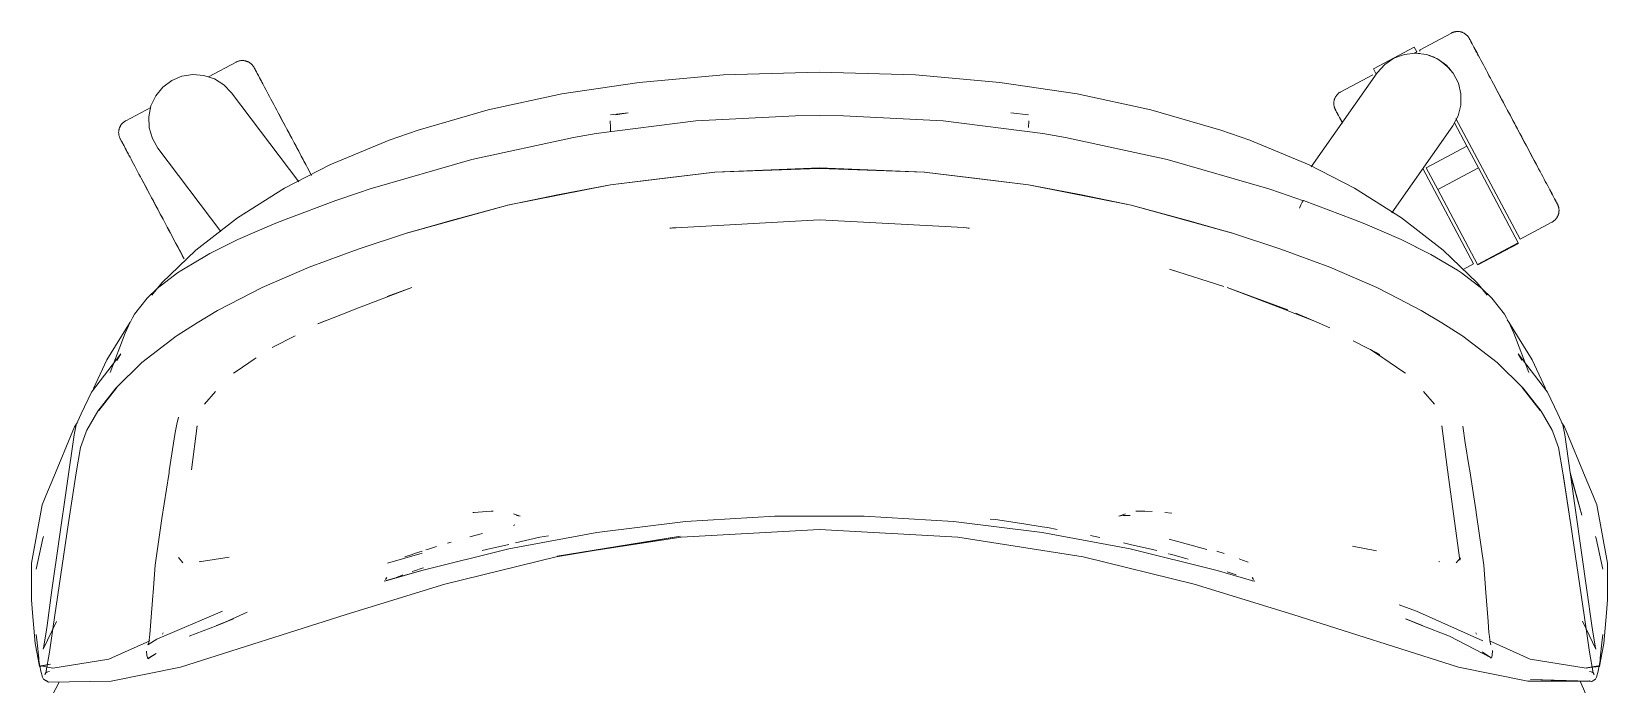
# Model space of a CAD drawing. Header units: millimetres. Extents: x 155927 to 326028, y -36033 to 97293.
# Drawn here: x 157696.8 to 158174.6, y 16228.2 to 16426.5 of the extents above; entities that cross this region are included whole.
import ezdxf

# ---------------------------------------------------------------- set-up
doc = ezdxf.new("R2010")
doc.units = ezdxf.units.MM
doc.header["$MEASUREMENT"] = 0
doc.layers.add('G-IMPT', color=8, linetype='CONTINUOUS', lineweight=9)
doc.layers.add('I-FURN', color=8, linetype='CONTINUOUS', lineweight=9)

msp = doc.modelspace()

# ---------------------------------------------------------------- linework, layer by layer
at = {"layer": 'G-IMPT'}
for p, q in [((157880.99, 16411.03), (157857.57, 16407.54)), ((157906.56, 16413.29), (157880.99, 16411.03)), ((157935.7, 16414.14), (157906.56, 16413.29)), ((157964.84, 16413.29), (157935.7, 16414.14)), ((157990.41, 16411.03), (157964.84, 16413.29)), ((158013.83, 16407.54), (157990.41, 16411.03)), ((157835.2, 16402.73), (157857.57, 16407.54)), ((158036.19, 16402.73), (158013.83, 16407.54)), ((157813.96, 16396.55), (157835.2, 16402.73)), ((157872.28, 16401.13), (157877.7, 16401.78)), ((157873.93, 16401.21), (157877.7, 16401.78)), ((157928.39, 16400.91), (157898.18, 16399.3)), ((157928.39, 16400.91), (157935.7, 16401.01)), ((157943.01, 16400.91), (157935.7, 16401.01)), ((157943.01, 16400.91), (157973.21, 16399.3)), ((157999.11, 16401.13), (157993.7, 16401.78)), ((158057.44, 16396.55), (158036.19, 16402.73)), ((157805.23, 16393.48), (157813.96, 16396.55)), ((157898.18, 16399.3), (157868.01, 16395.48)), ((157872.25, 16399.37), (157872.33, 16397.28)), ((157872.25, 16399.37), (157872.25, 16399.26)), ((157872.37, 16396.03), (157872.33, 16397.28)), ((157973.21, 16399.3), (158003.38, 16395.48)), ((157999.07, 16397.28), (157999.14, 16399.37)), ((157999.14, 16399.37), (157999.14, 16399.26)), ((158057.44, 16396.55), (158066.17, 16393.48)), ((157805.23, 16393.48), (157787.25, 16385.96)), ((157861.09, 16394.3), (157830.3, 16387.63)), ((157868.01, 16395.48), (157861.09, 16394.3)), ((158003.38, 16395.48), (158010.3, 16394.3)), ((158041.09, 16387.63), (158010.3, 16394.3)), ((158066.17, 16393.48), (158084.14, 16385.96)), ((157799.48, 16378.69), (157830.3, 16387.63)), ((158041.09, 16387.63), (158071.92, 16378.69)), ((157787.25, 16385.96), (157773.48, 16378.87)), ((157903.88, 16383.77), (157872.29, 16379.94)), ((157903.92, 16383.73), (157872.37, 16379.95)), ((157887.84, 16381.89), (157872.37, 16379.95)), ((157887.84, 16381.89), (157903.92, 16383.73)), ((157935.7, 16385.1), (157903.88, 16383.77)), ((157903.92, 16383.73), (157935.7, 16384.87)), ((157903.92, 16383.73), (157918.82, 16384.41)), ((157918.82, 16384.41), (157935.7, 16384.87)), ((157967.52, 16383.77), (157935.7, 16385.1)), ((157952.58, 16384.41), (157935.7, 16384.87)), ((157967.48, 16383.73), (157935.7, 16384.87)), ((157952.58, 16384.41), (157967.48, 16383.73)), ((157967.48, 16383.73), (157999.03, 16379.95)), ((157967.48, 16383.73), (157983.55, 16381.89)), ((157967.52, 16383.77), (157999.11, 16379.94)), ((157999.03, 16379.95), (157983.55, 16381.89)), ((158097.92, 16378.87), (158084.14, 16385.96)), ((157773.48, 16378.87), (157759.18, 16369.9)), ((157789.05, 16375.15), (157795.87, 16377.49)), ((157799.48, 16378.69), (157795.87, 16377.49)), ((157872.37, 16379.95), (157841.12, 16373.73)), ((157841.12, 16373.73), (157872.29, 16379.94)), ((157841.24, 16373.77), (157856.26, 16376.85)), ((157872.37, 16379.95), (157856.26, 16376.85)), ((158030.16, 16373.77), (157999.03, 16379.95)), ((157999.03, 16379.95), (158015.13, 16376.85)), ((158030.16, 16373.77), (157999.11, 16379.94)), ((158030.16, 16373.77), (158015.13, 16376.85)), ((158071.92, 16378.69), (158075.53, 16377.49)), ((158082.46, 16375.09), (158075.53, 16377.49)), ((158112.22, 16369.9), (158097.92, 16378.87)), ((157789.05, 16375.15), (157773.98, 16369.55)), ((157841.24, 16373.77), (157810.74, 16365.39)), ((157841.24, 16373.77), (157810.83, 16365.35)), ((157823.99, 16369.12), (157841.24, 16373.77)), ((158047.4, 16369.12), (158030.16, 16373.77)), ((158030.16, 16373.77), (158060.65, 16365.39)), ((158030.16, 16373.77), (158060.57, 16365.35)), ((158081.68, 16373.86), (158081.25, 16372.8)), ((158081.25, 16372.8), (158081.48, 16373.39)), ((158081.68, 16373.86), (158081.48, 16373.39)), ((158081.68, 16373.86), (158082.06, 16374.68)), ((158081.68, 16373.86), (158081.96, 16374.5)), ((158081.96, 16374.5), (158082.06, 16374.68)), ((158082.33, 16375.09), (158082.06, 16374.68)), ((158082.06, 16374.68), (158082.28, 16375.08)), ((158082.33, 16375.09), (158082.28, 16375.08)), ((158082.46, 16375.12), (158082.33, 16375.09)), ((158082.33, 16375.09), (158082.46, 16375.09)), ((158097.42, 16369.55), (158082.46, 16375.12)), ((157759.18, 16369.9), (157746.58, 16360.09)), ((157759.34, 16363.3), (157770.29, 16368.07)), ((157770.29, 16368.07), (157773.98, 16369.55)), ((157823.99, 16369.12), (157810.83, 16365.35)), ((157935.7, 16369.28), (157890.36, 16366.78)), ((157935.7, 16369.33), (157979.43, 16367.01)), ((157935.7, 16369.28), (157979.43, 16367.01)), ((158047.4, 16369.12), (158060.57, 16365.35)), ((158101.1, 16368.07), (158097.42, 16369.55)), ((158112.06, 16363.3), (158101.1, 16368.07)), ((158112.22, 16369.9), (158124.82, 16360.09)), ((157750.88, 16359.08), (157758.89, 16363.08)), ((157759.34, 16363.3), (157758.89, 16363.08)), ((157795.83, 16360.38), (157810.74, 16365.39)), ((157890.36, 16366.78), (157891.97, 16367.01)), ((157890.42, 16366.73), (157890.67, 16366.77)), ((157891.97, 16367.01), (157890.67, 16366.77)), ((157979.43, 16367.01), (157981.2, 16366.74)), ((157979.43, 16367.01), (157980.73, 16366.77)), ((157980.98, 16366.73), (157980.73, 16366.77)), ((158060.65, 16365.39), (158075.57, 16360.38)), ((158112.5, 16363.08), (158112.06, 16363.3)), ((158112.06, 16363.3), (158121.11, 16358.77)), ((158112.06, 16363.3), (158120.51, 16359.08)), ((158112.5, 16363.08), (158121.11, 16358.77)), ((157736.29, 16350.13), (157746.58, 16360.09)), ((157750.28, 16358.77), (157742.29, 16354.04)), ((157750.88, 16359.08), (157750.28, 16358.77)), ((157795.83, 16360.38), (157780.95, 16354.92)), ((158090.45, 16354.92), (158075.57, 16360.38)), ((158121.11, 16358.77), (158120.51, 16359.08)), ((158121.11, 16358.77), (158129.11, 16354.04)), ((158135.11, 16350.13), (158124.82, 16360.09)), ((157734.87, 16348.46), (157741, 16353.18)), ((157741, 16353.18), (157742.29, 16354.04)), ((157780.95, 16354.92), (157766.72, 16348.75)), ((158041.84, 16354.32), (158045.28, 16353.25)), ((158041.84, 16354.32), (158058.33, 16349.07)), ((158090.45, 16354.92), (158104.68, 16348.75)), ((158130.4, 16353.18), (158129.11, 16354.04)), ((158136.53, 16348.46), (158130.4, 16353.18)), ((157731.84, 16345.57), (157734.87, 16348.46)), ((157736.29, 16350.13), (157733.29, 16346.46)), ((157759.99, 16345.36), (157766.72, 16348.75)), ((157812.08, 16348.79), (157794.63, 16342.08)), ((157812.08, 16348.79), (157804.65, 16346.07)), ((158059.32, 16348.79), (158077.72, 16341.97)), ((158059.32, 16348.79), (158076.76, 16342.08)), ((158111.4, 16345.36), (158104.68, 16348.75)), ((158138.11, 16346.46), (158135.11, 16350.13)), ((158136.53, 16348.46), (158139.56, 16345.57)), ((157727.98, 16340.7), (157731.84, 16345.57)), ((157759.99, 16345.36), (157753.2, 16341.79)), ((158111.4, 16345.36), (158118.19, 16341.79)), ((158143.42, 16340.7), (158139.56, 16345.57)), ((157727.37, 16339.57), (157726.19, 16337.13)), ((157727.98, 16340.7), (157727.37, 16339.57)), ((157746.97, 16338.02), (157753.2, 16341.79)), ((157792.91, 16341.42), (157783.58, 16337.69)), ((157783.58, 16337.69), (157785.83, 16338.69)), ((157794.63, 16342.08), (157792.91, 16341.42)), ((158076.76, 16342.08), (158078.49, 16341.42)), ((158085.57, 16338.69), (158078.49, 16341.42)), ((158085.57, 16338.69), (158080.13, 16341)), ((158090.42, 16336.5), (158085.57, 16338.69)), ((158124.42, 16338.02), (158118.19, 16341.79)), ((158144.03, 16339.57), (158143.42, 16340.7)), ((158144.03, 16339.57), (158145.21, 16337.13)), ((158144.72, 16338.21), (158144.22, 16338.98)), ((157719.55, 16326.76), (157726.67, 16338.21)), ((157720.61, 16323), (157725.12, 16334.9)), ((157726.19, 16337.13), (157725.12, 16334.9)), ((157730.18, 16325.95), (157740.62, 16333.97)), ((157740.88, 16334.14), (157740.62, 16333.97)), ((157746.97, 16338.02), (157740.88, 16334.14)), ((157769.75, 16330.52), (157776.72, 16334.06)), ((158124.42, 16338.02), (158130.52, 16334.14)), ((158130.78, 16333.97), (158130.52, 16334.14)), ((158141.21, 16325.95), (158130.78, 16333.97)), ((158144.72, 16338.21), (158151.85, 16326.76)), ((158145.21, 16337.13), (158146.28, 16334.9)), ((158150.79, 16323), (158146.28, 16334.9)), ((158097.48, 16332.61), (158105.57, 16328.44)), ((158102.79, 16329.94), (158106.55, 16327.38)), ((158102.79, 16329.94), (158105.57, 16328.44)), ((157723.84, 16328.65), (157714.9, 16316.95)), ((157715.57, 16318.13), (157719.55, 16326.76)), ((157730.18, 16325.95), (157722.28, 16318.21)), ((157723.84, 16328.65), (157722.68, 16326.62)), ((157759.14, 16323.49), (157764.27, 16326.99)), ((157764.27, 16326.99), (157764.85, 16327.38)), ((158106.55, 16327.38), (158107.13, 16326.99)), ((158107.13, 16326.99), (158112.26, 16323.49)), ((158149.11, 16318.21), (158141.21, 16325.95)), ((158147.56, 16328.65), (158156.47, 16317)), ((158147.56, 16328.65), (158148.67, 16326.7)), ((158151.85, 16326.76), (158155.83, 16318.13)), ((157759.14, 16323.49), (157758.04, 16322.74)), ((158112.26, 16323.49), (158113.36, 16322.74)), ((157711.86, 16310.43), (157714.9, 16316.95)), ((157716.87, 16311.25), (157722.28, 16318.21)), ((157722.59, 16318.42), (157717.19, 16311.47)), ((157717.19, 16311.47), (157719.78, 16314.85)), ((157722.59, 16318.42), (157719.78, 16314.85)), ((157752.5, 16317.22), (157749.17, 16313.31)), ((158118.89, 16317.22), (158122.23, 16313.31)), ((158154.21, 16311.47), (158148.81, 16318.42)), ((158148.81, 16318.42), (158151.62, 16314.85)), ((158149.11, 16318.21), (158154.53, 16311.25)), ((158154.21, 16311.47), (158151.62, 16314.85)), ((158156.47, 16317), (158159.54, 16310.43)), ((157711.86, 16310.43), (157710.29, 16307.06)), ((157716.87, 16311.25), (157713.58, 16305.41)), ((158154.53, 16311.25), (158157.82, 16305.41)), ((158159.54, 16310.43), (158161.1, 16307.06)), ((157709.81, 16306.5), (157703.01, 16290.05)), ((157709.65, 16304.07), (157710.29, 16307.06)), ((157710.58, 16307.67), (157709.81, 16306.5)), ((157713.58, 16305.41), (157713.36, 16304.99)), ((157740.35, 16304.79), (157740.42, 16305.26)), ((157740.84, 16307.24), (157740.42, 16305.26)), ((157741.3, 16309.41), (157740.84, 16307.24)), ((157745.23, 16293.37), (157747, 16306.72)), ((157747, 16306.72), (157746.86, 16306.25)), ((158126.17, 16293.37), (158124.39, 16306.72)), ((158124.39, 16306.72), (158124.54, 16306.25)), ((158131.53, 16301.56), (158130.78, 16306.63)), ((158158.03, 16304.99), (158157.82, 16305.41)), ((158160.82, 16307.67), (158161.59, 16306.5)), ((158161.75, 16304.07), (158161.1, 16307.06)), ((158161.59, 16306.5), (158168.39, 16290.05)), ((157702.97, 16256.85), (157709.65, 16304.07)), ((157711.61, 16300.2), (157713.36, 16304.99)), ((157738.54, 16293.07), (157740.35, 16304.79)), ((158131.53, 16301.56), (158132.59, 16294.72)), ((158158.03, 16304.99), (158159.79, 16300.2)), ((158168.42, 16256.85), (158161.75, 16304.07)), ((157711.61, 16300.2), (157710.31, 16292.53)), ((158159.79, 16300.2), (158161.09, 16292.53)), ((157707.92, 16276.76), (157710.31, 16292.53)), ((157736.26, 16278.59), (157738.37, 16291.95)), ((157738.37, 16291.95), (157738.45, 16292.46)), ((157738.54, 16293.07), (157738.45, 16292.46)), ((158126.17, 16293.37), (158129.91, 16266.03)), ((158132.59, 16294.72), (158132.85, 16293.06)), ((158134.72, 16281.29), (158132.85, 16293.06)), ((158163.39, 16277.37), (158161.09, 16292.53)), ((158163.39, 16277.37), (158161.15, 16291.95)), ((158163.48, 16276.76), (158161.15, 16291.95)), ((158166.88, 16279.65), (158163.37, 16292.6)), ((158166.88, 16279.65), (158163.52, 16291.54)), ((157700.03, 16282.83), (157701.62, 16286.69)), ((157703.01, 16290.05), (157701.62, 16286.69)), ((158168.39, 16290.05), (158169.78, 16286.69)), ((158171.37, 16282.83), (158169.78, 16286.69)), ((157696.79, 16265.13), (157700.03, 16282.83)), ((158134.96, 16279.74), (158134.72, 16281.29)), ((158174.61, 16265.13), (158171.37, 16282.83)), ((157703.36, 16245.89), (157707.92, 16276.76)), ((157736.26, 16278.59), (157734.22, 16264.52)), ((157831.02, 16280.49), (157830.53, 16280.46)), ((157834.72, 16280.77), (157831.02, 16280.49)), ((157834.72, 16280.77), (157836.1, 16280.87)), ((157836.79, 16280.87), (157836.1, 16280.87)), ((157843.29, 16276.67), (157842.88, 16276.53)), ((157844.89, 16279.34), (157842.94, 16280.02)), ((157844.89, 16279.34), (157843.84, 16279.55)), ((157868.15, 16274.38), (157895.07, 16277.68)), ((157922.14, 16279.33), (157895.07, 16277.68)), ((157949.26, 16279.33), (157922.14, 16279.33)), ((157949.26, 16279.33), (157976.33, 16277.68)), ((158003.25, 16274.38), (157976.33, 16277.68)), ((157989.1, 16278.3), (157987.44, 16278.48)), ((157997.62, 16277), (157989.1, 16278.3)), ((157997.62, 16277), (158003.25, 16276.15)), ((158026.51, 16279.34), (158028.46, 16280.02)), ((158027.56, 16279.55), (158026.51, 16279.34)), ((158027.75, 16279.56), (158029.86, 16279.59)), ((158029.72, 16279.6), (158029.86, 16279.59)), ((158031.57, 16280.88), (158036.62, 16280.79)), ((158031.57, 16280.88), (158034.35, 16280.87)), ((158036.62, 16280.79), (158034.35, 16280.87)), ((158040.42, 16280.48), (158042.51, 16280.26)), ((158137.17, 16264.52), (158134.96, 16279.74)), ((158163.48, 16276.76), (158168.04, 16245.89)), ((157698.2, 16263.27), (157700.24, 16272.57)), ((157700.24, 16272.57), (157700.4, 16273.15)), ((157829.66, 16273.07), (157833.52, 16274.07)), ((157829.66, 16273.07), (157831.19, 16273.46)), ((157841.48, 16269.45), (157868.15, 16274.38)), ((157850.89, 16272.93), (157843.47, 16271.22)), ((157853.52, 16273.4), (157850.89, 16272.93)), ((157855.8, 16266.99), (157893.54, 16273.24)), ((157893.54, 16273.24), (157856.18, 16267.25)), ((157893.71, 16272.98), (157856.18, 16267.25)), ((157893.71, 16272.98), (157935.7, 16275.34)), ((157977.69, 16272.98), (157935.7, 16275.34)), ((158015.6, 16266.99), (157977.69, 16272.98)), ((158003.25, 16276.15), (158004.87, 16275.91)), ((158029.92, 16269.45), (158003.25, 16274.38)), ((158007.78, 16275.35), (158004.87, 16275.91)), ((158017.88, 16273.43), (158020.69, 16272.89)), ((158053.14, 16269.19), (158041.69, 16272.39)), ((158171.16, 16272.57), (158171, 16273.15)), ((158173.2, 16263.27), (158171.16, 16272.57)), ((157747.55, 16265.53), (157756.72, 16266.93)), ((157815.17, 16268.1), (157804.74, 16265.06)), ((157809.99, 16266.97), (157812.15, 16267.73)), ((157812.87, 16267.99), (157812.15, 16267.73)), ((157812.87, 16267.99), (157815.17, 16268.76)), ((157841.48, 16269.45), (157815.16, 16262.9)), ((157816.3, 16269.14), (157817.09, 16269.38)), ((157817.09, 16269.38), (157819.58, 16270.17)), ((157822.11, 16258.67), (157855.8, 16266.99)), ((157822.87, 16271.16), (157823.99, 16271.49)), ((157834.74, 16269.22), (157833.46, 16268.88)), ((157841.5, 16270.77), (157834.74, 16269.22)), ((158015.6, 16266.99), (158049.28, 16258.67)), ((158027.93, 16271.22), (158029.9, 16270.77)), ((158036.65, 16269.22), (158029.9, 16270.77)), ((158029.92, 16269.45), (158056.24, 16262.9)), ((158036.65, 16269.22), (158037.95, 16268.88)), ((158041.67, 16267.92), (158041.49, 16267.96)), ((158042.81, 16267.6), (158041.67, 16267.92)), ((158042.81, 16267.6), (158046.81, 16266.48)), ((158056.23, 16268.74), (158058.44, 16268.02)), ((158097.37, 16270.21), (158104.63, 16268.8)), ((157696.79, 16265.13), (157696.76, 16258.16)), ((157734.21, 16264.44), (157733.6, 16256.2)), ((157734.21, 16264.44), (157734.22, 16264.52)), ((157742.6, 16265.18), (157741.33, 16266.82)), ((157747.55, 16265.53), (157747.9, 16265.58)), ((157815.16, 16262.9), (157803.94, 16259.63)), ((157815.16, 16262.9), (157804.34, 16259.79)), ((157815.16, 16262.9), (157804.63, 16259.84)), ((157812.14, 16262.51), (157812.94, 16262.8)), ((157815.17, 16263.53), (157812.94, 16262.8)), ((157815.17, 16263.53), (157815.62, 16263.68)), ((158046.81, 16266.48), (158047.5, 16266.28)), ((158056.24, 16262.9), (158066.66, 16259.83)), ((158061.43, 16261.74), (158059.34, 16262.49)), ((158063.99, 16266.03), (158062.98, 16266.4)), ((158063.99, 16266.03), (158065.65, 16265.42)), ((158123.85, 16265.53), (158123.5, 16265.58)), ((158128.79, 16265.18), (158130.04, 16266.74)), ((158129.91, 16266.03), (158129.96, 16266.3)), ((158130, 16266.53), (158129.96, 16266.3)), ((158137.17, 16264.52), (158137.18, 16264.44)), ((158137.18, 16264.44), (158137.8, 16256.2)), ((158174.61, 16265.13), (158174.64, 16258.16)), ((157696.76, 16258.16), (157696.76, 16253.99)), ((157822.11, 16258.67), (157792.14, 16249.49)), ((157803.94, 16259.63), (157803.7, 16259.77)), ((157804.48, 16260.72), (157804.09, 16260.11)), ((157804.48, 16260.72), (157804.33, 16260.51)), ((157804.63, 16259.84), (157804.34, 16259.79)), ((157808.41, 16261.18), (157807.34, 16260.78)), ((157809.39, 16261.52), (157808.41, 16261.18)), ((158079.26, 16249.49), (158049.28, 16258.67)), ((158061.43, 16261.74), (158062.09, 16261.5)), ((158066.93, 16259.76), (158066.66, 16259.83)), ((158066.92, 16260.72), (158067.07, 16260.51)), ((158066.92, 16260.72), (158067.3, 16260.11)), ((158067.23, 16259.69), (158066.93, 16259.76)), ((158067.46, 16259.63), (158067.23, 16259.69)), ((158067.69, 16259.72), (158067.46, 16259.63)), ((158174.64, 16253.99), (158174.64, 16258.16)), ((157697.1, 16250.04), (157696.76, 16253.99)), ((157702.97, 16256.85), (157701.53, 16246.19)), ((157733.52, 16255.21), (157732.96, 16247.35)), ((157733.6, 16256.2), (157733.52, 16255.21)), ((158138.44, 16247.35), (158137.8, 16256.2)), ((158168.42, 16256.85), (158169.86, 16246.19)), ((158174.3, 16250.04), (158174.64, 16253.99)), ((157697.91, 16240.71), (157697.1, 16250.04)), ((157734.74, 16242.04), (157754.72, 16250.48)), ((157792.14, 16249.49), (157741.9, 16233.5)), ((157757.98, 16248.2), (157752.88, 16246.17)), ((157752.88, 16246.17), (157758, 16248.2)), ((157753.08, 16246.18), (157757.98, 16248.2)), ((157755.46, 16247.2), (157762.17, 16250.25)), ((158079.26, 16249.49), (158129.5, 16233.5)), ((158111.43, 16252.47), (158116.68, 16250.48)), ((158118.31, 16246.18), (158113.41, 16248.2)), ((158113.41, 16248.2), (158118.52, 16246.17)), ((158118.52, 16246.17), (158113.99, 16247.97)), ((158116.68, 16250.48), (158136.84, 16241.55)), ((158174.3, 16250.04), (158173.49, 16240.71)), ((157698.43, 16240.88), (157698.21, 16243.47)), ((157700.34, 16239.01), (157704.33, 16247.41)), ((157701.32, 16244.89), (157700.49, 16239.87)), ((157701.32, 16244.89), (157701.53, 16246.19)), ((157702.25, 16238.04), (157703.36, 16245.89)), ((157732.66, 16243.4), (157732.36, 16241.02)), ((157732.66, 16243.4), (157732.67, 16243.48)), ((157732.96, 16247.35), (157732.67, 16243.48)), ((157736.46, 16243.49), (157736.73, 16243.93)), ((157753.08, 16246.18), (157744.61, 16242.93)), ((158126.78, 16242.93), (158118.31, 16246.18)), ((158134.67, 16243.93), (158134.94, 16243.49)), ((158138.44, 16247.35), (158138.69, 16243.94)), ((158138.73, 16243.57), (158138.69, 16243.94)), ((158138.73, 16243.57), (158139.02, 16241.11)), ((158167.05, 16247.44), (158171.06, 16239.01)), ((158168.04, 16245.89), (158169.15, 16238.04)), ((158170.08, 16244.89), (158169.86, 16246.19)), ((158170.91, 16239.87), (158170.08, 16244.89)), ((158172.97, 16240.88), (158173.19, 16243.47)), ((157697.91, 16240.71), (157697.95, 16240.24)), ((157697.95, 16240.24), (157698.76, 16235.99)), ((157698.94, 16236.2), (157698.43, 16240.88)), ((157700.34, 16239.01), (157700.49, 16239.87)), ((157720.24, 16235.94), (157732.59, 16241.55)), ((157731.6, 16238.37), (157731.77, 16237.01)), ((157732.07, 16240.28), (157734.74, 16242.04)), ((157732.36, 16241), (157732.07, 16240.28)), ((157732.36, 16241), (157732.36, 16241.02)), ((158126.78, 16242.93), (158136.89, 16237.65)), ((158151.16, 16235.94), (158138.86, 16241.52)), ((158139.02, 16241.11), (158139.04, 16241.05)), ((158139.31, 16240.28), (158139.04, 16241.05)), ((158139.79, 16238.54), (158139.63, 16237.01)), ((158171.06, 16239.01), (158170.91, 16239.87)), ((158172.97, 16240.88), (158172.46, 16236.2)), ((158172.64, 16235.99), (158173.45, 16240.24)), ((158173.49, 16240.71), (158173.45, 16240.24)), ((157698.76, 16235.99), (157699.2, 16233.67)), ((157699.02, 16235.58), (157698.94, 16236.2)), ((157699.02, 16235.58), (157699.55, 16232.3)), ((157702.48, 16234.4), (157699.2, 16233.67)), ((157702.48, 16234.4), (157699.61, 16233.91)), ((157699.61, 16233.91), (157703.2, 16233.22)), ((157701.14, 16231.77), (157702.25, 16238.04)), ((157720.24, 16235.94), (157703.2, 16233.22)), ((157720.94, 16229.31), (157741.9, 16233.5)), ((157731.77, 16237.01), (157732.05, 16236.14)), ((157734.53, 16237.67), (157732.05, 16236.14)), ((157732.05, 16236.14), (157734.52, 16237.63)), ((157732.07, 16236.08), (157732.05, 16236.14)), ((157732.07, 16236.08), (157734.53, 16237.67)), ((158129.5, 16233.5), (158150.46, 16229.31)), ((158139.35, 16236.3), (158136.64, 16238.14)), ((158139.35, 16236.3), (158136.89, 16237.65)), ((158139.35, 16236.3), (158139.18, 16236.26)), ((158139.48, 16236.32), (158139.35, 16236.3)), ((158139.63, 16237.01), (158139.48, 16236.32)), ((158151.16, 16235.94), (158168.2, 16233.22)), ((158171.78, 16233.91), (158168.2, 16233.22)), ((158171.78, 16233.91), (158168.24, 16233.28)), ((158168.24, 16233.28), (158172.19, 16233.67)), ((158170.26, 16231.77), (158169.15, 16238.04)), ((158172.38, 16235.58), (158171.84, 16232.3)), ((158172.64, 16235.99), (158172.19, 16233.67)), ((158172.38, 16235.58), (158172.46, 16236.2)), ((157700.1, 16230.44), (157699.55, 16232.3)), ((157700.1, 16230.44), (157700.43, 16229.9)), ((157700.43, 16229.9), (157700.92, 16229.53)), ((157701.31, 16232.39), (157700.75, 16231.29)), ((157701.15, 16231.79), (157700.75, 16231.29)), ((157701.96, 16228.92), (157700.92, 16229.53)), ((157701.54, 16229.4), (157700.92, 16229.53)), ((157700.92, 16229.53), (157701, 16229.51)), ((157701.54, 16229.4), (157701, 16229.51)), ((157705.15, 16228.99), (157701, 16221.08)), ((157701.31, 16232.39), (157701.14, 16231.77)), ((157701.15, 16231.79), (157701.69, 16232.11)), ((157702.19, 16232.19), (157701.69, 16232.11)), ((157720.94, 16229.31), (157701.96, 16228.92)), ((158150.46, 16229.31), (158169.32, 16229.26)), ((158151.34, 16229.75), (158169.79, 16229.16)), ((158151.34, 16229.75), (158169.32, 16229.26)), ((158169.92, 16221.1), (158166.35, 16229.27)), ((158169.9, 16229.13), (158169.04, 16229.32)), ((158169.04, 16229.32), (158169.15, 16229.3)), ((158169.32, 16229.26), (158169.15, 16229.3)), ((158169.71, 16232.11), (158169.21, 16232.19)), ((158169.79, 16229.16), (158169.32, 16229.26)), ((158169.71, 16232.11), (158170.25, 16231.79)), ((158169.9, 16229.13), (158170.48, 16229.53)), ((158170.09, 16232.39), (158170.65, 16231.29)), ((158170.09, 16232.39), (158170.26, 16231.77)), ((158170.25, 16231.79), (158170.65, 16231.29)), ((158170.97, 16229.9), (158170.48, 16229.53)), ((158170.97, 16229.9), (158171.29, 16230.44)), ((158171.84, 16232.3), (158171.29, 16230.44))]:
    msp.add_line(p, q, dxfattribs=at)
at = {"layer": 'I-FURN'}
for p, q in [((158127.29, 16426), (158117.6, 16420.85)), ((158127.29, 16426), (158127.43, 16426.07)), ((158127.43, 16426.07), (158127.58, 16426.14)), ((158127.58, 16426.14), (158127.73, 16426.2)), ((158127.73, 16426.2), (158127.88, 16426.25)), ((158127.88, 16426.25), (158128.03, 16426.3)), ((158128.03, 16426.3), (158128.19, 16426.35)), ((158128.19, 16426.35), (158128.35, 16426.38)), ((158128.35, 16426.38), (158128.51, 16426.41)), ((158128.51, 16426.41), (158128.67, 16426.44)), ((158128.67, 16426.44), (158128.83, 16426.45)), ((158128.83, 16426.45), (158128.99, 16426.47)), ((158128.99, 16426.47), (158129.15, 16426.47)), ((158129.15, 16426.47), (158129.31, 16426.47)), ((158129.31, 16426.47), (158129.47, 16426.46)), ((158129.47, 16426.46), (158129.63, 16426.44)), ((158129.63, 16426.44), (158129.79, 16426.42)), ((158129.79, 16426.42), (158129.95, 16426.4)), ((158129.95, 16426.4), (158130.11, 16426.36)), ((158130.11, 16426.36), (158130.26, 16426.32)), ((158130.26, 16426.32), (158130.42, 16426.28)), ((158130.42, 16426.28), (158130.57, 16426.22)), ((158130.57, 16426.22), (158130.72, 16426.17)), ((158130.72, 16426.17), (158130.87, 16426.1)), ((158130.87, 16426.1), (158131.01, 16426.03)), ((158131.01, 16426.03), (158131.15, 16425.95)), ((158131.15, 16425.95), (158131.29, 16425.87)), ((158131.29, 16425.87), (158131.43, 16425.79)), ((158131.43, 16425.79), (158131.56, 16425.69)), ((158131.56, 16425.69), (158131.69, 16425.6)), ((158131.69, 16425.6), (158131.81, 16425.49)), ((158131.81, 16425.49), (158131.93, 16425.38)), ((158131.93, 16425.38), (158132.05, 16425.27)), ((158132.05, 16425.27), (158132.16, 16425.16)), ((158132.16, 16425.16), (158132.27, 16425.03)), ((158132.27, 16425.03), (158132.37, 16424.91)), ((158132.37, 16424.91), (158132.46, 16424.78)), ((158132.46, 16424.78), (158132.55, 16424.65)), ((158132.55, 16424.65), (158132.64, 16424.51)), ((158116.04, 16421.66), (158103.68, 16415.09)), ((158113.04, 16419.51), (158116.4, 16419.89)), ((158116.03, 16419.86), (158116.78, 16420.26)), ((158116.04, 16421.66), (158116.78, 16420.26)), ((158116.4, 16419.89), (158119.74, 16419.47)), ((158116.78, 16420.26), (158116.74, 16420.35)), ((158117.8, 16420.47), (158117.6, 16420.85)), ((158132.64, 16424.51), (158132.72, 16424.37)), ((158132.72, 16424.37), (158132.74, 16424.33)), ((158132.74, 16424.33), (158132.75, 16424.31)), ((158132.77, 16424.28), (158132.74, 16424.33)), ((158132.74, 16424.33), (158132.74, 16424.33)), ((158132.75, 16424.31), (158132.78, 16424.25)), ((158132.81, 16424.2), (158132.77, 16424.28)), ((158132.78, 16424.25), (158132.84, 16424.15)), ((158132.87, 16424.08), (158132.81, 16424.2)), ((158132.84, 16424.15), (158132.91, 16424.01)), ((158132.96, 16423.92), (158132.87, 16424.08)), ((158132.91, 16424.01), (158133.01, 16423.83)), ((158133.07, 16423.72), (158132.96, 16423.92)), ((158133.01, 16423.83), (158133.12, 16423.61)), ((158133.2, 16423.48), (158133.07, 16423.72)), ((158133.12, 16423.61), (158133.26, 16423.35)), ((158133.34, 16423.2), (158133.2, 16423.48)), ((158133.26, 16423.35), (158133.42, 16423.06)), ((158133.51, 16422.88), (158133.34, 16423.2)), ((158133.42, 16423.06), (158133.6, 16422.72)), ((158133.7, 16422.52), (158133.51, 16422.88)), ((158133.6, 16422.72), (158133.8, 16422.35)), ((158133.91, 16422.13), (158133.7, 16422.52)), ((158133.8, 16422.35), (158134.01, 16421.94)), ((158134.14, 16421.7), (158133.91, 16422.13)), ((158134.01, 16421.94), (158134.25, 16421.49)), ((158134.39, 16421.24), (158134.14, 16421.7)), ((158134.25, 16421.49), (158134.51, 16421.01)), ((158134.65, 16420.73), (158134.39, 16421.24)), ((158134.51, 16421.01), (158134.78, 16420.49)), ((158134.94, 16420.2), (158134.65, 16420.73)), ((158134.78, 16420.49), (158135.08, 16419.94)), ((158135.24, 16419.63), (158134.94, 16420.2)), ((158135.08, 16419.94), (158135.39, 16419.36)), ((157758.82, 16417.18), (157750.41, 16412.71)), ((157758.82, 16417.18), (157758.96, 16417.25)), ((157758.96, 16417.25), (157759.11, 16417.32)), ((157759.11, 16417.32), (157759.26, 16417.38)), ((157759.26, 16417.38), (157759.41, 16417.43)), ((157759.41, 16417.43), (157759.56, 16417.48)), ((157759.56, 16417.48), (157759.72, 16417.53)), ((157759.72, 16417.53), (157759.88, 16417.56)), ((157759.88, 16417.56), (157760.03, 16417.59)), ((157760.03, 16417.59), (157760.19, 16417.62)), ((157760.19, 16417.62), (157760.35, 16417.63)), ((157760.35, 16417.63), (157760.51, 16417.65)), ((157760.51, 16417.65), (157760.68, 16417.65)), ((157760.68, 16417.65), (157760.84, 16417.65)), ((157760.84, 16417.65), (157761, 16417.64)), ((157761, 16417.64), (157761.16, 16417.63)), ((157761.16, 16417.63), (157761.32, 16417.6)), ((157761.32, 16417.6), (157761.48, 16417.58)), ((157761.48, 16417.58), (157761.63, 16417.54)), ((157761.63, 16417.54), (157761.79, 16417.5)), ((157761.79, 16417.5), (157761.94, 16417.46)), ((157761.94, 16417.46), (157762.1, 16417.4)), ((157762.1, 16417.4), (157762.25, 16417.35)), ((157762.25, 16417.35), (157762.39, 16417.28)), ((157762.39, 16417.28), (157762.54, 16417.21)), ((157762.54, 16417.21), (157762.68, 16417.13)), ((157762.68, 16417.13), (157762.82, 16417.05)), ((157762.82, 16417.05), (157762.96, 16416.97)), ((157762.96, 16416.97), (157763.09, 16416.87)), ((157763.09, 16416.87), (157763.22, 16416.78)), ((157763.22, 16416.78), (157763.34, 16416.67)), ((157763.34, 16416.67), (157763.46, 16416.57)), ((157763.46, 16416.57), (157763.58, 16416.45)), ((157763.58, 16416.45), (157763.69, 16416.34)), ((157763.69, 16416.34), (157763.79, 16416.21)), ((157763.79, 16416.21), (157763.9, 16416.09)), ((157763.9, 16416.09), (157763.99, 16415.96)), ((157763.99, 16415.96), (157764.08, 16415.83)), ((157764.08, 16415.83), (157764.17, 16415.69)), ((157764.17, 16415.69), (157764.25, 16415.55)), ((157764.25, 16415.55), (157764.27, 16415.51)), ((157764.27, 16415.51), (157764.28, 16415.49)), ((157764.29, 16415.46), (157764.27, 16415.51)), ((157764.27, 16415.51), (157764.27, 16415.51)), ((157764.28, 16415.49), (157764.31, 16415.43)), ((157764.34, 16415.38), (157764.29, 16415.46)), ((157764.31, 16415.43), (157764.36, 16415.33)), ((157764.4, 16415.26), (157764.34, 16415.38)), ((157764.36, 16415.33), (157764.44, 16415.19)), ((157764.49, 16415.1), (157764.4, 16415.26)), ((157764.44, 16415.19), (157764.53, 16415.01)), ((157764.6, 16414.9), (157764.49, 16415.1)), ((158104.42, 16413.69), (158103.68, 16415.09)), ((158104.84, 16413.93), (158107.09, 16416.44)), ((158107.09, 16416.44), (158109.88, 16418.34)), ((158109.88, 16418.34), (158113.04, 16419.51)), ((158119.74, 16419.47), (158122.89, 16418.25)), ((158122.89, 16418.25), (158125.65, 16416.31)), ((158126.51, 16415.48), (158123.73, 16417.77)), ((158125.65, 16416.31), (158127.87, 16413.77)), ((158127.67, 16414.06), (158126.51, 16415.48)), ((158135.56, 16419.03), (158135.24, 16419.63)), ((158135.9, 16418.39), (158135.56, 16419.03)), ((158136.25, 16417.73), (158135.9, 16418.39)), ((158136.62, 16417.04), (158136.25, 16417.73)), ((158137, 16416.31), (158136.62, 16417.04)), ((158137.4, 16415.56), (158137, 16416.31)), ((158137.81, 16414.79), (158137.4, 16415.56)), ((157736.57, 16409.52), (157739.26, 16411.55)), ((157739.26, 16411.55), (157742.36, 16412.88)), ((157742.36, 16412.88), (157745.69, 16413.42)), ((157745.69, 16413.42), (157749.05, 16413.16)), ((157749.05, 16413.16), (157752.26, 16412.09)), ((157752.26, 16412.09), (157755.11, 16410.29)), ((157755.11, 16410.29), (157757.45, 16407.86)), ((157764.53, 16415.01), (157764.65, 16414.79)), ((157764.72, 16414.66), (157764.6, 16414.9)), ((157764.65, 16414.79), (157764.79, 16414.53)), ((157764.87, 16414.38), (157764.72, 16414.66)), ((157764.79, 16414.53), (157764.95, 16414.24)), ((157765.04, 16414.06), (157764.87, 16414.38)), ((157764.95, 16414.24), (157765.13, 16413.9)), ((157765.23, 16413.7), (157765.04, 16414.06)), ((157765.13, 16413.9), (157765.32, 16413.53)), ((157765.44, 16413.31), (157765.23, 16413.7)), ((157765.32, 16413.53), (157765.54, 16413.12)), ((157765.67, 16412.88), (157765.44, 16413.31)), ((157765.54, 16413.12), (157765.78, 16412.67)), ((157765.91, 16412.42), (157765.67, 16412.88)), ((157765.78, 16412.67), (157766.04, 16412.19)), ((157766.18, 16411.91), (157765.91, 16412.42)), ((157766.04, 16412.19), (157766.31, 16411.67)), ((157766.47, 16411.38), (157766.18, 16411.91)), ((157766.31, 16411.67), (157766.6, 16411.12)), ((157766.77, 16410.81), (157766.47, 16411.38)), ((157766.6, 16411.12), (157766.91, 16410.54)), ((157767.09, 16410.21), (157766.77, 16410.81)), ((158084.82, 16385.34), (158104.84, 16413.93)), ((158103.48, 16413.34), (158093.79, 16408.19)), ((158104.38, 16413.78), (158104.42, 16413.69)), ((158127.87, 16413.77), (158129.42, 16410.78)), ((158129.42, 16410.78), (158130.2, 16407.5)), ((158138.24, 16413.99), (158137.81, 16414.79)), ((158138.68, 16413.16), (158138.24, 16413.99)), ((158139.13, 16412.32), (158138.68, 16413.16)), ((158139.59, 16411.45), (158139.13, 16412.32)), ((158140.06, 16410.56), (158139.59, 16411.45)), ((158140.54, 16409.66), (158140.06, 16410.56)), ((157732.99, 16403.86), (157734.44, 16406.91)), ((157734.44, 16406.91), (157736.57, 16409.52)), ((157757.45, 16407.86), (157777.84, 16380.8)), ((157767.43, 16409.57), (157767.09, 16410.21)), ((157767.78, 16408.91), (157767.43, 16409.57)), ((157768.15, 16408.22), (157767.78, 16408.91)), ((157768.53, 16407.49), (157768.15, 16408.22)), ((157768.93, 16406.74), (157768.53, 16407.49)), ((157769.34, 16405.97), (157768.93, 16406.74)), ((157769.77, 16405.17), (157769.34, 16405.97)), ((158091.73, 16405.39), (158091.76, 16405.55)), ((158091.76, 16405.55), (158091.8, 16405.71)), ((158091.8, 16405.71), (158091.85, 16405.86)), ((158091.85, 16405.86), (158091.9, 16406.01)), ((158091.9, 16406.01), (158091.96, 16406.17)), ((158091.96, 16406.17), (158092.02, 16406.31)), ((158092.02, 16406.31), (158092.09, 16406.46)), ((158092.09, 16406.46), (158092.17, 16406.6)), ((158092.17, 16406.6), (158092.25, 16406.74)), ((158092.25, 16406.74), (158092.34, 16406.87)), ((158092.34, 16406.87), (158092.43, 16407.01)), ((158092.43, 16407.01), (158092.53, 16407.13)), ((158092.53, 16407.13), (158092.63, 16407.26)), ((158092.63, 16407.26), (158092.74, 16407.38)), ((158092.74, 16407.38), (158092.85, 16407.49)), ((158092.85, 16407.49), (158092.97, 16407.61)), ((158092.97, 16407.61), (158093.09, 16407.71)), ((158093.09, 16407.71), (158093.21, 16407.81)), ((158093.21, 16407.81), (158093.34, 16407.91)), ((158093.34, 16407.91), (158093.48, 16408)), ((158093.48, 16408), (158093.61, 16408.09)), ((158093.61, 16408.09), (158093.75, 16408.17)), ((158093.75, 16408.17), (158093.79, 16408.19)), ((158130.2, 16407.5), (158130.18, 16404.12)), ((158140.28, 16410.15), (158140.77, 16409.23)), ((158141.03, 16408.73), (158140.54, 16409.66)), ((158140.77, 16409.23), (158141.26, 16408.3)), ((158141.53, 16407.8), (158141.03, 16408.73)), ((158141.26, 16408.3), (158141.77, 16407.36)), ((158142.04, 16406.84), (158141.53, 16407.8)), ((158141.77, 16407.36), (158142.27, 16406.4)), ((158142.55, 16405.88), (158142.04, 16406.84)), ((158142.27, 16406.4), (158142.79, 16405.43)), ((158143.07, 16404.91), (158142.55, 16405.88)), ((157732.9, 16403.4), (157725.32, 16399.37)), ((157732.32, 16400.55), (157732.99, 16403.86)), ((157770.21, 16404.34), (157769.77, 16405.17)), ((157770.66, 16403.5), (157770.21, 16404.34)), ((157771.12, 16402.63), (157770.66, 16403.5)), ((157771.59, 16401.74), (157771.12, 16402.63)), ((157772.07, 16400.84), (157771.59, 16401.74)), ((157771.81, 16401.33), (157772.3, 16400.41)), ((157772.56, 16399.91), (157772.07, 16400.84)), ((158091.65, 16404.59), (158091.66, 16404.75)), ((158091.66, 16404.43), (158091.65, 16404.59)), ((158091.66, 16404.92), (158091.68, 16405.08)), ((158091.66, 16404.75), (158091.66, 16404.92)), ((158091.67, 16404.27), (158091.66, 16404.43)), ((158091.69, 16404.11), (158091.67, 16404.27)), ((158091.68, 16405.08), (158091.7, 16405.24)), ((158091.71, 16403.95), (158091.69, 16404.11)), ((158091.7, 16405.24), (158091.73, 16405.39)), ((158091.74, 16403.79), (158091.71, 16403.95)), ((158091.78, 16403.64), (158091.74, 16403.79)), ((158091.82, 16403.48), (158091.78, 16403.64)), ((158091.87, 16403.33), (158091.82, 16403.48)), ((158091.92, 16403.18), (158091.87, 16403.33)), ((158091.99, 16403.03), (158091.92, 16403.18)), ((158092.05, 16402.88), (158091.99, 16403.03)), ((158092.13, 16402.74), (158092.05, 16402.88)), ((158092.13, 16402.73), (158092.13, 16402.74)), ((158092.13, 16402.74), (158092.14, 16402.72)), ((158092.15, 16402.69), (158092.13, 16402.73)), ((158092.14, 16402.72), (158092.17, 16402.66)), ((158092.19, 16402.61), (158092.15, 16402.69)), ((158092.17, 16402.66), (158092.22, 16402.56)), ((158092.26, 16402.48), (158092.19, 16402.61)), ((158092.22, 16402.56), (158092.3, 16402.41)), ((158092.34, 16402.32), (158092.26, 16402.48)), ((158092.3, 16402.41), (158092.39, 16402.23)), ((158092.45, 16402.12), (158092.34, 16402.32)), ((158092.39, 16402.23), (158092.51, 16402.02)), ((158092.58, 16401.88), (158092.45, 16402.12)), ((158092.51, 16402.02), (158092.65, 16401.76)), ((158092.73, 16401.6), (158092.58, 16401.88)), ((158092.65, 16401.76), (158092.8, 16401.46)), ((158092.9, 16401.28), (158092.73, 16401.6)), ((158092.8, 16401.46), (158092.98, 16401.12)), ((158093.09, 16400.93), (158092.9, 16401.28)), ((158092.98, 16401.12), (158093.18, 16400.75)), ((158093.3, 16400.53), (158093.09, 16400.93)), ((158093.18, 16400.75), (158093.4, 16400.34)), ((158129.35, 16400.85), (158127.76, 16397.88)), ((158130.18, 16404.12), (158129.35, 16400.85)), ((158142.79, 16405.43), (158143.31, 16404.45)), ((158143.59, 16403.92), (158143.07, 16404.91)), ((158143.31, 16404.45), (158143.83, 16403.47)), ((158144.12, 16402.93), (158143.59, 16403.92)), ((158143.83, 16403.47), (158144.36, 16402.47)), ((158144.65, 16401.93), (158144.12, 16402.93)), ((158144.36, 16402.47), (158144.89, 16401.47)), ((158145.18, 16400.93), (158144.65, 16401.93)), ((158144.89, 16401.47), (158145.43, 16400.47)), ((158145.72, 16399.93), (158145.18, 16400.93)), ((157723.18, 16395.93), (157723.19, 16396.1)), ((157723.19, 16396.1), (157723.21, 16396.26)), ((157723.21, 16396.26), (157723.23, 16396.42)), ((157723.23, 16396.42), (157723.25, 16396.57)), ((157723.25, 16396.57), (157723.29, 16396.73)), ((157723.29, 16396.73), (157723.33, 16396.89)), ((157723.33, 16396.89), (157723.37, 16397.04)), ((157723.37, 16397.04), (157723.43, 16397.2)), ((157723.43, 16397.2), (157723.49, 16397.35)), ((157723.49, 16397.35), (157723.55, 16397.49)), ((157723.55, 16397.49), (157723.62, 16397.64)), ((157723.62, 16397.64), (157723.7, 16397.78)), ((157723.7, 16397.78), (157723.78, 16397.92)), ((157723.78, 16397.92), (157723.87, 16398.06)), ((157723.87, 16398.06), (157723.96, 16398.19)), ((157723.96, 16398.19), (157724.06, 16398.32)), ((157724.06, 16398.32), (157724.16, 16398.44)), ((157724.16, 16398.44), (157724.27, 16398.56)), ((157724.27, 16398.56), (157724.38, 16398.68)), ((157724.38, 16398.68), (157724.5, 16398.79)), ((157724.5, 16398.79), (157724.62, 16398.89)), ((157724.62, 16398.89), (157724.74, 16398.99)), ((157724.74, 16398.99), (157724.87, 16399.09)), ((157724.87, 16399.09), (157725, 16399.18)), ((157725, 16399.18), (157725.14, 16399.27)), ((157725.14, 16399.27), (157725.28, 16399.35)), ((157725.28, 16399.35), (157725.32, 16399.37)), ((157732.46, 16397.18), (157732.32, 16400.55)), ((157733.41, 16393.94), (157732.46, 16397.18)), ((157772.3, 16400.41), (157772.79, 16399.48)), ((157773.06, 16398.98), (157772.56, 16399.91)), ((157772.79, 16399.48), (157773.29, 16398.54)), ((157773.57, 16398.02), (157773.06, 16398.98)), ((157773.29, 16398.54), (157773.8, 16397.58)), ((157774.08, 16397.06), (157773.57, 16398.02)), ((157773.8, 16397.58), (157774.32, 16396.61)), ((157774.6, 16396.09), (157774.08, 16397.06)), ((157774.32, 16396.61), (157774.84, 16395.63)), ((157775.12, 16395.1), (157774.6, 16396.09)), ((158093.52, 16400.11), (158093.3, 16400.53)), ((158093.4, 16400.34), (158093.64, 16399.9)), ((158093.77, 16399.64), (158093.52, 16400.11)), ((158093.64, 16399.9), (158093.89, 16399.41)), ((158094.04, 16399.14), (158093.77, 16399.64)), ((158093.89, 16399.41), (158094.17, 16398.9)), ((158094.32, 16398.6), (158094.04, 16399.14)), ((158127.76, 16397.88), (158109.26, 16371.45)), ((158128.23, 16398.74), (158131.98, 16391.68)), ((158148.12, 16363.46), (158128.66, 16400.06)), ((158145.43, 16400.47), (158145.96, 16399.47)), ((158146.25, 16398.92), (158145.72, 16399.93)), ((158145.96, 16399.47), (158146.5, 16398.46)), ((158146.79, 16397.92), (158146.25, 16398.92)), ((158146.5, 16398.46), (158147.03, 16397.46)), ((158147.32, 16396.92), (158146.79, 16397.92)), ((158147.03, 16397.46), (158147.56, 16396.45)), ((158147.85, 16395.92), (158147.32, 16396.92)), ((158147.56, 16396.45), (158148.09, 16395.46)), ((157723.18, 16395.77), (157723.18, 16395.93)), ((157723.19, 16395.61), (157723.18, 16395.77)), ((157723.2, 16395.45), (157723.19, 16395.61)), ((157723.21, 16395.29), (157723.2, 16395.45)), ((157723.24, 16395.13), (157723.21, 16395.29)), ((157723.27, 16394.97), (157723.24, 16395.13)), ((157723.31, 16394.82), (157723.27, 16394.97)), ((157723.35, 16394.66), (157723.31, 16394.82)), ((157723.4, 16394.51), (157723.35, 16394.66)), ((157723.45, 16394.36), (157723.4, 16394.51)), ((157723.51, 16394.21), (157723.45, 16394.36)), ((157723.58, 16394.06), (157723.51, 16394.21)), ((157723.65, 16393.92), (157723.58, 16394.06)), ((157723.66, 16393.91), (157723.65, 16393.92)), ((157723.65, 16393.92), (157723.66, 16393.9)), ((157723.68, 16393.87), (157723.66, 16393.91)), ((157723.66, 16393.9), (157723.7, 16393.84)), ((157723.72, 16393.79), (157723.68, 16393.87)), ((157723.7, 16393.84), (157723.75, 16393.74)), ((157723.79, 16393.66), (157723.72, 16393.79)), ((157723.75, 16393.74), (157723.82, 16393.6)), ((157723.87, 16393.5), (157723.79, 16393.66)), ((157723.82, 16393.6), (157723.92, 16393.42)), ((157723.98, 16393.3), (157723.87, 16393.5)), ((157723.92, 16393.42), (157724.04, 16393.2)), ((157724.11, 16393.06), (157723.98, 16393.3)), ((157724.04, 16393.2), (157724.17, 16392.94)), ((157724.26, 16392.78), (157724.11, 16393.06)), ((157724.17, 16392.94), (157724.33, 16392.64)), ((157724.43, 16392.46), (157724.26, 16392.78)), ((157724.33, 16392.64), (157724.51, 16392.3)), ((157724.61, 16392.11), (157724.43, 16392.46)), ((157724.51, 16392.3), (157724.71, 16391.93)), ((157724.82, 16391.72), (157724.61, 16392.11)), ((157724.71, 16391.93), (157724.93, 16391.52)), ((157725.05, 16391.29), (157724.82, 16391.72)), ((157724.93, 16391.52), (157725.16, 16391.08)), ((157725.3, 16390.82), (157725.05, 16391.29)), ((157735.1, 16391.02), (157733.41, 16393.94)), ((157774.84, 16395.63), (157775.36, 16394.65)), ((157775.65, 16394.11), (157775.12, 16395.1)), ((157775.36, 16394.65), (157775.89, 16393.65)), ((157776.18, 16393.11), (157775.65, 16394.11)), ((157775.89, 16393.65), (157776.42, 16392.65)), ((157776.71, 16392.11), (157776.18, 16393.11)), ((157776.42, 16392.65), (157776.96, 16391.65)), ((157777.24, 16391.11), (157776.71, 16392.11)), ((157776.96, 16391.65), (157777.49, 16390.65)), ((158131.98, 16391.68), (158119.62, 16385.11)), ((158131.98, 16391.68), (158135.51, 16385.04)), ((158148.38, 16394.92), (158147.85, 16395.92)), ((158148.09, 16395.46), (158148.62, 16394.47)), ((158148.9, 16393.93), (158148.38, 16394.92)), ((158148.62, 16394.47), (158149.14, 16393.48)), ((158149.42, 16392.96), (158148.9, 16393.93)), ((158149.14, 16393.48), (158149.66, 16392.51)), ((158149.94, 16391.99), (158149.42, 16392.96)), ((158149.66, 16392.51), (158150.17, 16391.55)), ((158150.45, 16391.03), (158149.94, 16391.99)), ((158150.17, 16391.55), (158150.68, 16390.59)), ((157725.16, 16391.08), (157725.42, 16390.59)), ((157725.57, 16390.32), (157725.3, 16390.82)), ((157725.42, 16390.59), (157725.69, 16390.08)), ((157725.85, 16389.78), (157725.57, 16390.32)), ((157725.69, 16390.08), (157725.99, 16389.53)), ((157726.15, 16389.21), (157725.85, 16389.78)), ((157725.99, 16389.53), (157726.3, 16388.94)), ((157726.3, 16388.94), (157726.63, 16388.33)), ((157726.63, 16388.33), (157726.97, 16387.68)), ((157726.97, 16387.68), (157727.33, 16387)), ((157727.33, 16387), (157727.71, 16386.29)), ((157754.17, 16365.71), (157735.1, 16391.02)), ((157777.78, 16390.1), (157777.24, 16391.11)), ((157777.49, 16390.65), (157778.02, 16389.64)), ((157778.31, 16389.1), (157777.78, 16390.1)), ((157778.02, 16389.64), (157778.56, 16388.64)), ((157778.85, 16388.1), (157778.31, 16389.1)), ((157778.56, 16388.64), (157779.09, 16387.64)), ((157779.38, 16387.1), (157778.85, 16388.1)), ((157779.09, 16387.64), (157779.62, 16386.64)), ((157779.91, 16386.1), (157779.38, 16387.1)), ((157779.62, 16386.64), (157780.15, 16385.65)), ((158150.95, 16390.09), (158150.45, 16391.03)), ((158150.68, 16390.59), (158151.18, 16389.66)), ((158151.44, 16389.16), (158150.95, 16390.09)), ((158151.18, 16389.66), (158151.67, 16388.73)), ((158151.93, 16388.24), (158151.44, 16389.16)), ((158151.67, 16388.73), (158152.15, 16387.83)), ((158152.41, 16387.35), (158151.93, 16388.24)), ((158152.15, 16387.83), (158152.62, 16386.94)), ((158152.87, 16386.47), (158152.41, 16387.35)), ((158152.62, 16386.94), (158153.08, 16386.07)), ((158153.33, 16385.61), (158152.87, 16386.47)), ((157727.71, 16386.29), (157728.1, 16385.56)), ((157728.1, 16385.56), (157728.5, 16384.8)), ((157728.5, 16384.8), (157728.92, 16384.01)), ((157728.92, 16384.01), (157729.35, 16383.2)), ((157729.35, 16383.2), (157729.8, 16382.36)), ((157730.04, 16381.9), (157729.59, 16382.75)), ((157729.8, 16382.36), (157730.25, 16381.5)), ((157730.5, 16381.03), (157730.04, 16381.9)), ((157780.43, 16385.12), (157779.91, 16386.1)), ((157780.15, 16385.65), (157780.67, 16384.66)), ((157780.95, 16384.14), (157780.43, 16385.12)), ((157780.67, 16384.66), (157781.19, 16383.69)), ((157781.47, 16383.17), (157780.95, 16384.14)), ((157781.19, 16383.69), (157781.7, 16382.73)), ((158133.99, 16355.94), (158118.74, 16384.64)), ((158123.15, 16378.47), (158119.62, 16385.11)), ((158135.51, 16385.04), (158123.15, 16378.47)), ((158135.51, 16385.04), (158147.58, 16362.33)), ((158153.08, 16386.07), (158153.53, 16385.23)), ((158153.77, 16384.78), (158153.33, 16385.61)), ((158154.2, 16383.97), (158153.77, 16384.78)), ((158154.62, 16383.18), (158154.2, 16383.97)), ((158155.03, 16382.42), (158154.62, 16383.18)), ((158155.42, 16381.68), (158155.03, 16382.42)), ((158155.79, 16380.97), (158155.42, 16381.68)), ((157730.25, 16381.5), (157730.72, 16380.63)), ((157730.98, 16380.15), (157730.5, 16381.03)), ((157730.72, 16380.63), (157731.2, 16379.73)), ((157731.46, 16379.24), (157730.98, 16380.15)), ((157731.2, 16379.73), (157731.68, 16378.82)), ((157731.95, 16378.32), (157731.46, 16379.24)), ((157731.68, 16378.82), (157732.18, 16377.89)), ((157732.45, 16377.38), (157731.95, 16378.32)), ((157732.18, 16377.89), (157732.68, 16376.94)), ((157732.95, 16376.43), (157732.45, 16377.38)), ((157732.68, 16376.94), (157733.19, 16375.99)), ((158135.22, 16355.76), (158123.15, 16378.47)), ((158156.15, 16380.3), (158155.79, 16380.97)), ((158156.5, 16379.65), (158156.15, 16380.3)), ((158156.83, 16379.03), (158156.5, 16379.65)), ((158157.14, 16378.45), (158156.83, 16379.03)), ((158156.97, 16378.76), (158157.27, 16378.19)), ((158157.43, 16377.9), (158157.14, 16378.45)), ((158157.27, 16378.19), (158157.56, 16377.65)), ((158157.71, 16377.38), (158157.43, 16377.9)), ((158157.56, 16377.65), (158157.83, 16377.15)), ((158157.96, 16376.9), (158157.71, 16377.38)), ((158157.83, 16377.15), (158158.07, 16376.69)), ((158158.2, 16376.45), (158157.96, 16376.9)), ((157733.46, 16375.46), (157732.95, 16376.43)), ((157733.19, 16375.99), (157733.7, 16375.02)), ((157733.98, 16374.49), (157733.46, 16375.46)), ((157733.7, 16375.02), (157734.22, 16374.04)), ((157734.5, 16373.51), (157733.98, 16374.49)), ((157734.22, 16374.04), (157734.75, 16373.05)), ((157735.03, 16372.52), (157734.5, 16373.51)), ((157734.75, 16373.05), (157735.28, 16372.06)), ((157735.56, 16371.52), (157735.03, 16372.52)), ((157735.28, 16372.06), (157735.81, 16371.06)), ((158158.07, 16376.69), (158158.3, 16376.26)), ((158158.42, 16376.04), (158158.2, 16376.45)), ((158158.3, 16376.26), (158158.51, 16375.87)), ((158158.62, 16375.67), (158158.42, 16376.04)), ((158158.51, 16375.87), (158158.7, 16375.51)), ((158158.79, 16375.33), (158158.62, 16375.67)), ((158158.7, 16375.51), (158158.87, 16375.19)), ((158158.95, 16375.04), (158158.79, 16375.33)), ((158158.87, 16375.19), (158159.02, 16374.91)), ((158159.09, 16374.78), (158158.95, 16375.04)), ((158159.02, 16374.91), (158159.15, 16374.67)), ((158159.21, 16374.56), (158159.09, 16374.78)), ((158159.15, 16374.67), (158159.25, 16374.47)), ((158159.3, 16374.38), (158159.21, 16374.56)), ((158159.25, 16374.47), (158159.34, 16374.31)), ((158159.38, 16374.24), (158159.3, 16374.38)), ((158159.34, 16374.31), (158159.4, 16374.19)), ((158159.43, 16374.14), (158159.38, 16374.24)), ((158159.4, 16374.19), (158159.45, 16374.1)), ((158159.46, 16374.08), (158159.43, 16374.14)), ((158159.45, 16374.1), (158159.47, 16374.06)), ((158159.47, 16374.06), (158159.46, 16374.08)), ((158159.47, 16374.06), (158159.55, 16373.91)), ((158159.47, 16374.06), (158159.47, 16374.06)), ((158159.55, 16373.91), (158159.61, 16373.77)), ((158159.61, 16373.77), (158159.67, 16373.62)), ((158159.67, 16373.62), (158159.73, 16373.47)), ((158159.73, 16373.47), (158159.78, 16373.31)), ((158159.78, 16373.31), (158159.82, 16373.16)), ((158159.82, 16373.16), (158159.86, 16373)), ((158159.86, 16373), (158159.89, 16372.84)), ((158159.89, 16372.84), (158159.91, 16372.68)), ((158159.91, 16372.68), (158159.93, 16372.52)), ((158159.93, 16372.52), (158159.94, 16372.36)), ((158159.94, 16372.36), (158159.94, 16372.2)), ((158159.94, 16372.2), (158159.94, 16372.04)), ((157736.09, 16370.52), (157735.56, 16371.52)), ((157735.81, 16371.06), (157736.34, 16370.06)), ((157736.63, 16369.51), (157736.09, 16370.52)), ((157736.34, 16370.06), (157736.87, 16369.05)), ((157737.16, 16368.51), (157736.63, 16369.51)), ((157736.87, 16369.05), (157737.41, 16368.05)), ((157737.7, 16367.5), (157737.16, 16368.51)), ((157737.41, 16368.05), (157737.94, 16367.04)), ((157738.23, 16366.5), (157737.7, 16367.5)), ((158148.12, 16363.46), (158157.81, 16368.61)), ((158157.84, 16368.63), (158157.81, 16368.61)), ((158157.98, 16368.71), (158157.84, 16368.63)), ((158158.12, 16368.79), (158157.98, 16368.71)), ((158158.25, 16368.88), (158158.12, 16368.79)), ((158158.38, 16368.98), (158158.25, 16368.88)), ((158158.51, 16369.08), (158158.38, 16368.98)), ((158158.63, 16369.19), (158158.51, 16369.08)), ((158158.75, 16369.3), (158158.63, 16369.19)), ((158158.86, 16369.41), (158158.75, 16369.3)), ((158158.97, 16369.53), (158158.86, 16369.41)), ((158159.07, 16369.66), (158158.97, 16369.53)), ((158159.17, 16369.79), (158159.07, 16369.66)), ((158159.26, 16369.92), (158159.17, 16369.79)), ((158159.35, 16370.05), (158159.26, 16369.92)), ((158159.43, 16370.19), (158159.35, 16370.05)), ((158159.5, 16370.34), (158159.43, 16370.19)), ((158159.57, 16370.48), (158159.5, 16370.34)), ((158159.64, 16370.63), (158159.57, 16370.48)), ((158159.7, 16370.78), (158159.64, 16370.63)), ((158159.75, 16370.93), (158159.7, 16370.78)), ((158159.8, 16371.08), (158159.75, 16370.93)), ((158159.84, 16371.24), (158159.8, 16371.08)), ((158159.87, 16371.4), (158159.84, 16371.24)), ((158159.9, 16371.56), (158159.87, 16371.4)), ((158159.92, 16371.72), (158159.9, 16371.56)), ((158159.93, 16371.88), (158159.92, 16371.72)), ((158159.94, 16372.04), (158159.93, 16371.88)), ((157737.94, 16367.04), (157738.48, 16366.04)), ((157738.76, 16365.5), (157738.23, 16366.5)), ((157738.48, 16366.04), (157739.01, 16365.04)), ((157739.29, 16364.51), (157738.76, 16365.5)), ((157739.01, 16365.04), (157739.53, 16364.05)), ((157739.82, 16363.52), (157739.29, 16364.51)), ((157739.53, 16364.05), (157740.06, 16363.07)), ((157740.34, 16362.54), (157739.82, 16363.52)), ((157740.06, 16363.07), (157740.57, 16362.09)), ((157740.85, 16361.57), (157740.34, 16362.54)), ((157740.57, 16362.09), (157741.09, 16361.13)), ((157741.36, 16360.61), (157740.85, 16361.57)), ((157741.09, 16361.13), (157741.59, 16360.18)), ((157741.86, 16359.67), (157741.36, 16360.61)), ((157741.59, 16360.18), (157742.09, 16359.24)), ((157742.36, 16358.74), (157741.86, 16359.67)), ((157742.09, 16359.24), (157742.58, 16358.32)), ((157742.84, 16357.83), (157742.36, 16358.74)), ((157742.58, 16358.32), (157743.06, 16357.41)), ((158147.58, 16362.33), (158135.22, 16355.76)), ((158135.31, 16355.59), (158147.68, 16362.16)), ((158130.84, 16354.27), (158133.99, 16355.94))]:
    msp.add_line(p, q, dxfattribs=at)
for points in [[(158116.03, 16419.86), (158116.26, 16419.87), (158116.8, 16419.87), (158117.46, 16419.83), (158117.84, 16419.79)], [(158124.94, 16416.93), (158125.36, 16416.59), (158125.79, 16416.26), (158126.17, 16415.83)]]:
    msp.add_open_spline(points, degree=3, dxfattribs=at)
msp.add_open_spline([(158120.44, 16419.27), (158120.91, 16419.12), (158121.54, 16418.9), (158122.18, 16418.6), (158122.33, 16418.53)], degree=3, knots=[-0.6, -0.6, -0.6, -0.6, -0.5, -0.4680239, -0.4680239, -0.4680239, -0.4680239], dxfattribs=at)

doc.saveas('drawing.dxf')
